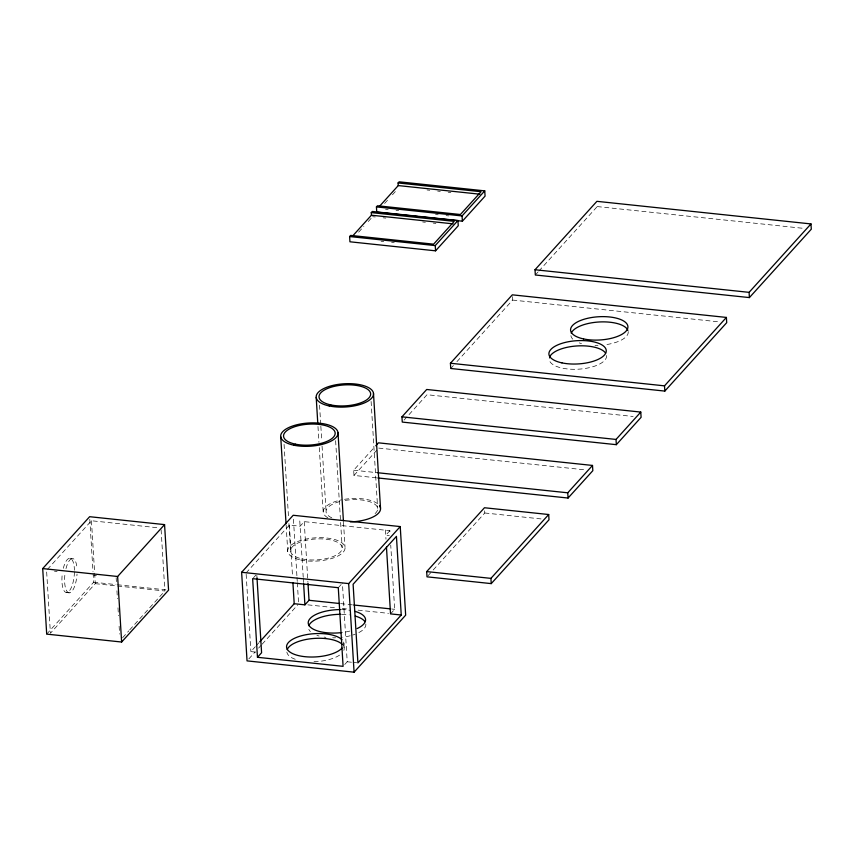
<?xml version="1.0" encoding="UTF-8"?>
<svg xmlns="http://www.w3.org/2000/svg" width="854" height="854" viewBox="0 0 854 854"><rect width="100%" height="100%" fill="white"/><g stroke="black" fill="none" stroke-linecap="round" stroke-linejoin="round"><path stroke-width="0.64" stroke-dasharray="4.27 3.2" d="M47.45 569.372L91.442 520.748L159.698 527.953M358.659 232.139L363.9 226.353M368.266 221.528L371.757 217.674M384.61 203.465L388.1 199.601M392.466 194.776L396.822 189.951M46.703 634.116L93.641 582.236L93.086 573.055M94.645 573.173L95.285 583.656L50.418 633.252L46.564 570.344M122.634 637.682L128.794 630.871M129.669 629.9L163.979 591.971M246.069 572.97L289.399 525.082L300.096 526.213L304.227 521.645L389.862 530.686L390.097 534.625M253.478 577.752L255.954 575.009M376.454 477.813L353.994 475.443L353.673 470.202L374.895 446.749M353.994 475.443L377.863 449.055M404.038 420.125L427.021 394.719L633.166 416.474M450.752 368.49L453.399 365.555M456.933 361.648L512.635 300.074L512.4 296.146M535.33 274.988L537.988 272.063M538.874 271.081L597.224 206.572L597.063 203.957M255.634 652.104L250.884 651.602L255.303 646.713M256.189 645.741L258.837 642.806M248.824 658.914L255.047 652.04M258.602 648.101L261.271 645.154M262.157 644.172L297.736 604.856M338.28 587.701L341.579 584.051M389.862 530.686L385.73 535.244L389.296 535.629M344.738 664.508L347.215 661.775L342.411 583.143M390.545 613.887L394.665 609.329L390.737 545.108M427.907 575.852L432.348 570.942M433.234 569.96L484.784 512.987L484.624 510.361M597.224 206.572L804.692 228.477M427.107 189.983L429.743 190.261M437.654 191.093L440.28 191.371M448.19 192.203L450.827 192.481M385.528 209.219L388.154 209.497M396.053 210.33L398.69 210.607M435.561 214.503L438.198 214.781M446.098 215.614L448.724 215.891M372.622 216.702L375.258 216.98M383.168 217.813L385.794 218.09M422.687 221.987L425.324 222.264M433.224 223.107L435.86 223.385M381.087 241.223L383.724 241.501M391.623 242.333L394.26 242.611M512.635 300.074L720.103 321.979M378.749 448.083L584.894 469.839M353.673 470.202L377.457 472.71M484.784 512.987L541.137 518.933M69.814 558.26L72.483 558.537A17.229 6.031 -84 0 1 77.041 568.849M54.442 571.177L57.069 571.454M93.823 575.34L96.449 575.617M340.65 603.618L352.51 604.878M392.029 609.041L394.665 609.329M93.641 582.236L115.984 584.595M117.308 584.734L165.943 589.868M307.867 604.846L336.946 607.92M342.23 608.475L348.838 609.169M358.082 610.151L388.485 613.353M95.285 583.656L164.865 591L161.011 528.092M66.537 592.559L69.206 592.836A17.229 6.031 -84 0 0 77.031 574.048M347.215 661.775L351.976 662.277M353.161 662.405L356.726 662.779M385.41 530.003L385.976 539.184M371.106 401.455L377.649 508.343M343.489 522.285L345.027 547.361M335.622 440.675L340.543 521.175M340.629 522.499L342.166 547.563M343.874 643.222L344.162 647.94M319.556 405.159L320.762 424.95M320.848 426.274L321.734 440.781M322.054 446.066L326.089 512.048M317.976 426.477L318.948 442.308M319.268 447.592L323.228 512.251M304.227 521.645L307.91 581.937M299.775 520.972L303.223 577.325M303.309 578.638L303.544 582.567M293.445 519.243L296.925 576.108M297 577.421L297.245 581.393M297.331 582.716L298.537 602.55M289.399 525.082L292.527 576.194M284.072 444.379L288.503 516.958M288.908 523.555L290.606 551.268M286.133 525.082L287.745 551.471M256.851 575.415L257.011 578.03M246.155 574.283L250.884 651.602M116.144 577.688L116.379 581.627M116.945 590.797L117.425 598.665M117.991 607.834L118.471 615.702M119.112 626.185L119.592 634.052M91.442 520.748L94.57 571.86M89.798 519.328L93.001 571.753M63.313 568.294A17.229 6.031 -84 0 1 70.124 558.292A17.229 6.031 -84 0 1 74.426 570.248M74.426 571.988A17.229 6.031 -84 0 1 66.847 592.537A17.229 6.031 -84 0 1 62.331 573.472M65.993 568.583A17.229 6.031 -84 0 1 72.483 558.537M69.206 592.836A17.229 6.031 -84 0 1 65.011 573.749M349.873 631.063A28.726 11.636 -3.5 0 1 342.326 632.504M341.419 609.596A28.726 11.636 -3.5 0 1 349.948 610.29M343.564 642.027A28.726 11.636 -3.5 0 1 343.554 645.677M365.822 623.996A28.726 11.636 -3.5 0 1 357.431 633.273M355.2 634.202A28.726 11.636 -3.5 0 1 352.766 635.045M350.161 635.782A28.726 11.636 -3.5 0 1 342.614 637.223M335.643 637.778A28.726 11.636 -3.5 0 1 332.654 637.799M325.94 637.351A28.726 11.636 -3.5 0 1 324.125 637.095M319.108 636.027A28.726 11.636 -3.5 0 1 316.877 635.323M310.397 631.586A28.726 11.636 -3.5 0 1 308.849 629.313M341.707 614.314A28.726 11.636 -3.5 0 1 349.339 614.88M343.852 646.745A28.726 11.636 -3.5 0 1 343.842 650.396M339.55 655.135A28.726 11.636 -3.5 0 1 310.995 661.743M295.217 659.267A28.726 11.636 -3.5 0 1 286.88 652.061M327.797 517.759A28.726 11.636 -3.5 0 1 341.632 499.836M344.482 499.312A28.726 11.636 -3.5 0 1 378.653 504.661M345.219 500.401A25.855 10.472 -3.5 0 1 372.771 502.974A25.855 10.472 -3.5 0 1 373.497 514.813M331.79 517.812A25.855 10.472 -3.5 0 1 340.18 501.437M628.202 331.555A28.726 11.636 -3.5 0 1 604.995 344.781M598.024 345.326A28.726 11.636 -3.5 0 1 595.035 345.347M581.478 343.586A28.726 11.636 -3.5 0 1 579.258 342.881M572.778 339.145A28.726 11.636 -3.5 0 1 570.92 335.665M606.543 355.499A28.726 11.636 -3.5 0 1 577.859 369.216A28.726 11.636 -3.5 0 1 549.261 358.392M300.725 559.989A28.726 11.636 -3.5 0 0 345.016 548.578A28.726 11.636 -3.5 0 0 303.405 539.685A28.726 11.636 -3.5 0 0 300.725 559.989M302.295 558.932A25.855 10.472 -3.5 0 0 342.155 548.663A25.855 10.472 -3.5 0 0 304.697 540.667A25.855 10.472 -3.5 0 0 302.295 558.932"/><path stroke-width="1.28" d="M42.7 568.583L89.638 516.702L164.566 524.612L168.569 590.146L121.631 642.027L46.703 634.116L42.7 568.583L117.628 576.493L164.566 524.612M371.276 212.603L372.301 211.461L457.936 220.503L458.256 225.744L435.561 250.83L349.937 241.789L349.617 236.547L350.642 235.405L433.597 244.169L454.232 221.357L371.276 212.603L371.437 215.219L352.521 236.131M417.595 216.457L376.753 212.144L376.433 206.903L377.468 205.761L460.413 214.514L481.048 191.712L398.092 182.959L398.252 185.574L379.347 206.487M398.092 182.959L399.128 181.817L484.752 190.858L485.072 196.1L462.388 221.186L420.221 216.735M435.561 250.83L435.241 245.589L457.936 220.503M462.388 221.186L462.057 215.945L484.752 190.858M241.629 572.287L293.2 515.272L400.238 526.576L405.661 615.168L354.079 672.183L247.041 660.879L241.629 572.287L348.667 583.592L400.238 526.576M375.771 445.767L378.429 442.831L592.505 465.441L592.825 470.682L568.07 498.042L377.778 477.952M401.946 416.837L426.701 389.477L640.778 412.076L641.098 417.318L616.342 444.678L402.266 422.079L401.946 416.837L616.022 439.436L640.778 412.076M450.432 363.249L512.315 294.833L726.391 317.432L726.711 322.673L664.828 391.089L450.752 368.49L450.432 363.249L664.508 385.848L726.391 317.432M535.01 269.747L596.903 201.33L810.98 223.929L811.3 229.182L749.406 297.587L535.33 274.988L535.01 269.747L749.086 292.346L810.98 223.929M259.723 641.834L294.203 603.714L292.922 582.748M257.46 657.292L252.645 578.66L338.28 587.701L343.094 666.333L257.46 657.292L261.591 652.734L257.011 578.03M294.203 603.714L304.91 604.846L309.031 600.287L307.995 583.25M426.69 571.593L484.464 507.746L548.684 514.524L549.005 519.766L491.242 583.613L427.011 576.834L426.69 571.593L490.922 578.371L548.684 514.524M401.241 615.019L357.922 662.907L353.108 584.264L396.437 536.376L401.241 615.019L390.545 613.887L386.456 547.04M568.07 498.042L567.75 492.801L592.505 465.441M398.252 185.574L479.895 194.2M376.433 206.903L462.057 215.945M371.437 215.219L453.068 223.844M349.617 236.547L435.241 245.589M377.457 472.71L567.75 492.801M309.031 600.287L339.337 603.479M353.823 605.016L390.716 608.902M749.086 292.346L749.406 297.587M664.508 385.848L664.828 391.089M616.022 439.436L616.342 444.678M490.922 578.371L491.242 583.613M373.486 393.331L380.51 508.141M348.667 583.592L354.079 672.183M338.003 432.551L343.415 520.972M316.204 397.441L317.741 422.516M303.629 583.88L304.91 604.846M280.72 436.672L286.047 523.769M117.628 576.493L121.631 642.027M354.976 611.368A28.726 11.636 -3.5 0 1 357.143 628.555M341.344 632.622A28.726 11.636 -3.5 0 1 308.219 622.993A28.726 11.636 -3.5 0 1 340.426 609.585M341.995 648.111A28.726 11.636 -3.5 0 1 297.939 655.466A28.726 11.636 -3.5 0 1 298.003 636.849A28.726 11.636 -3.5 0 1 342.016 639.753M308.86 625.662A28.726 11.636 -3.5 0 1 340.714 614.304M355.264 616.086A28.726 11.636 -3.5 0 1 364.893 621.637M287.2 649.606A28.726 11.636 -3.5 0 1 312.564 638.557A28.726 11.636 -3.5 0 1 342.305 644.471M379.582 505.781A28.726 11.636 -3.5 0 1 350.321 521.911M571.241 333.22A28.726 11.636 -3.5 0 1 599.604 321.958A28.726 11.636 -3.5 0 1 627.893 330.359M549.581 357.164A28.726 11.636 -3.5 0 1 576.439 345.987A28.726 11.636 -3.5 0 1 605.614 353.14M293.712 445.18A28.726 11.636 -3.5 0 0 338.003 433.779A28.726 11.636 -3.5 0 0 296.381 424.886A28.726 11.636 -3.5 0 0 293.712 445.18M295.27 444.123A25.855 10.472 -3.5 0 0 335.131 433.853A25.855 10.472 -3.5 0 0 297.672 425.858A25.855 10.472 -3.5 0 0 295.27 444.123M329.196 405.949A28.726 11.636 -3.5 0 0 373.486 394.548A28.726 11.636 -3.5 0 0 331.864 385.656A28.726 11.636 -3.5 0 0 329.196 405.949M330.754 404.892A25.855 10.472 -3.5 0 0 370.615 394.633A25.855 10.472 -3.5 0 0 333.156 386.627A25.855 10.472 -3.5 0 0 330.754 404.892M583.592 338.931A28.726 11.636 -3.5 0 0 627.882 327.53A28.726 11.636 -3.5 0 0 586.26 318.638A28.726 11.636 -3.5 0 0 583.592 338.931M561.921 362.875A28.726 11.636 -3.5 0 0 606.223 351.474A28.726 11.636 -3.5 0 0 564.601 342.582A28.726 11.636 -3.5 0 0 561.921 362.875"/></g></svg>
